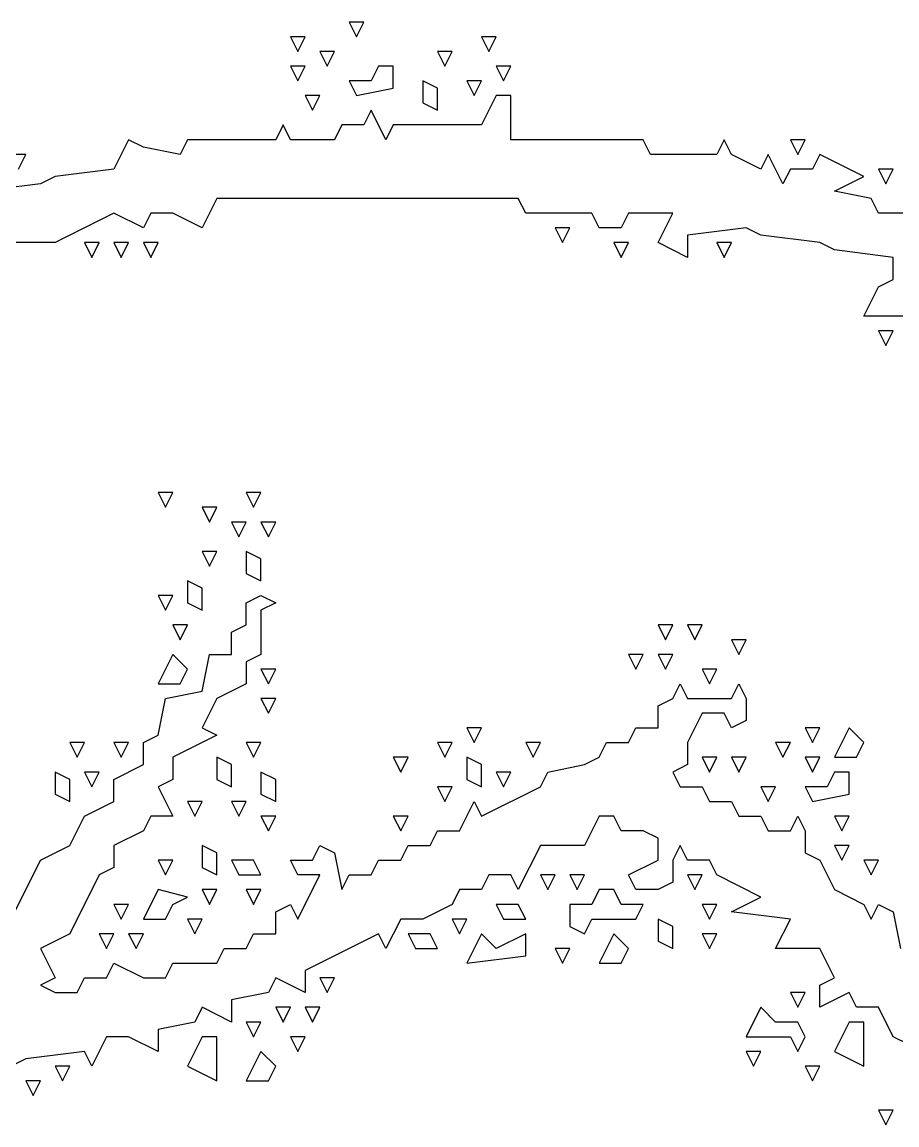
# Model space of a CAD drawing. Extents: x 2 to 124, y 0 to 170.
# Drawn here: x 29.82 to 39.4, y 157.93 to 170 of the extents above; entities that cross this region are included whole.
import ezdxf

# ---------------------------------------------------------------- set-up
doc = ezdxf.new("R2010")
doc.units = 0
doc.layers.add('Layer0', color=7, linetype='Continuous')

msp = doc.modelspace()

# ---------------------------------------------------------------- linework, layer by layer
at = {"layer": 'Layer0', "color": 5, "linetype": 'CONTINUOUS'}
for p, q in [((33.40436, 170, 0.1), (33.48485, 169.839, 0.1)), ((33.56534, 170, 0.1), (33.40436, 170, 0.1)), ((33.48485, 169.839, 0.1), (33.56534, 170, 0.1)), ((32.76042, 169.839, 0.1), (32.84091, 169.678, 0.1)), ((32.9214, 169.839, 0.1), (32.76042, 169.839, 0.1)), ((32.84091, 169.678, 0.1), (32.9214, 169.839, 0.1)), ((34.85322, 169.839, 0.1), (34.93371, 169.678, 0.1)), ((35.0142, 169.839, 0.1), (34.85322, 169.839, 0.1)), ((34.93371, 169.678, 0.1), (35.0142, 169.839, 0.1)), ((33.08239, 169.678, 0.1), (33.16288, 169.517, 0.1)), ((33.24337, 169.678, 0.1), (33.08239, 169.678, 0.1)), ((33.16288, 169.517, 0.1), (33.24337, 169.678, 0.1)), ((34.37027, 169.678, 0.1), (34.45076, 169.517, 0.1)), ((34.53125, 169.678, 0.1), (34.37027, 169.678, 0.1)), ((34.45076, 169.517, 0.1), (34.53125, 169.678, 0.1)), ((32.76042, 169.517, 0.1), (32.84091, 169.3561, 0.1)), ((32.9214, 169.517, 0.1), (32.76042, 169.517, 0.1)), ((32.84091, 169.3561, 0.1), (32.9214, 169.517, 0.1)), ((33.72633, 169.517, 0.1), (33.64583, 169.3561, 0.1)), ((33.88731, 169.517, 0.1), (33.72633, 169.517, 0.1)), ((33.88731, 169.2756, 0.1), (33.88731, 169.517, 0.1)), ((35.0142, 169.517, 0.1), (35.0947, 169.3561, 0.1)), ((35.17519, 169.517, 0.1), (35.0142, 169.517, 0.1)), ((35.0947, 169.3561, 0.1), (35.17519, 169.517, 0.1)), ((33.64583, 169.3561, 0.1), (33.40436, 169.3561, 0.1)), ((33.40436, 169.3561, 0.1), (33.48485, 169.1951, 0.1)), ((34.20928, 169.3561, 0.1), (34.20928, 169.1146, 0.1)), ((34.37027, 169.2756, 0.1), (34.20928, 169.3561, 0.1)), ((34.69223, 169.3561, 0.1), (34.77273, 169.1951, 0.1)), ((34.85322, 169.3561, 0.1), (34.69223, 169.3561, 0.1)), ((34.77273, 169.1951, 0.1), (34.85322, 169.3561, 0.1)), ((32.9214, 169.1951, 0.1), (33.00189, 169.0341, 0.1)), ((33.08239, 169.1951, 0.1), (32.9214, 169.1951, 0.1)), ((33.00189, 169.0341, 0.1), (33.08239, 169.1951, 0.1)), ((33.48485, 169.1951, 0.1), (33.88731, 169.2756, 0.1)), ((34.37027, 169.0341, 0.1), (34.37027, 169.2756, 0.1)), ((35.0142, 169.1951, 0.1), (34.85322, 168.8731, 0.1)), ((35.17519, 169.1951, 0.1), (35.0142, 169.1951, 0.1)), ((35.17519, 168.7121, 0.1), (35.17519, 169.1951, 0.1)), ((34.20928, 169.1146, 0.1), (34.37027, 169.0341, 0.1)), ((33.64583, 169.0341, 0.1), (33.56534, 168.8731, 0.1)), ((33.80682, 168.7121, 0.1), (33.64583, 169.0341, 0.1)), ((32.67992, 168.8731, 0.1), (32.59943, 168.7121, 0.1)), ((32.76042, 168.7121, 0.1), (32.67992, 168.8731, 0.1)), ((33.32386, 168.8731, 0.1), (33.24337, 168.7121, 0.1)), ((33.56534, 168.8731, 0.1), (33.32386, 168.8731, 0.1)), ((33.88731, 168.8731, 0.1), (33.80682, 168.7121, 0.1)), ((34.85322, 168.8731, 0.1), (33.88731, 168.8731, 0.1)), ((30.98958, 168.7121, 0.1), (30.8286, 168.3902, 0.1)), ((31.15057, 168.6316, 0.1), (30.98958, 168.7121, 0.1)), ((31.63352, 168.7121, 0.1), (31.55303, 168.5511, 0.1)), ((32.59943, 168.7121, 0.1), (31.63352, 168.7121, 0.1)), ((33.24337, 168.7121, 0.1), (32.76042, 168.7121, 0.1)), ((36.62405, 168.7121, 0.1), (35.17519, 168.7121, 0.1)), ((36.70455, 168.5511, 0.1), (36.62405, 168.7121, 0.1)), ((37.50947, 168.7121, 0.1), (37.42898, 168.5511, 0.1)), ((37.58996, 168.5511, 0.1), (37.50947, 168.7121, 0.1)), ((38.2339, 168.7121, 0.1), (38.31439, 168.5511, 0.1)), ((38.39489, 168.7121, 0.1), (38.2339, 168.7121, 0.1)), ((38.31439, 168.5511, 0.1), (38.39489, 168.7121, 0.1)), ((31.55303, 168.5511, 0.1), (31.15057, 168.6316, 0.1)), ((29.86269, 168.5511, 0.1), (29.7017, 168.5511, 0.1)), ((29.7822, 168.3902, 0.1), (29.86269, 168.5511, 0.1)), ((37.42898, 168.5511, 0.1), (36.70455, 168.5511, 0.1)), ((37.91193, 168.3902, 0.1), (37.58996, 168.5511, 0.1)), ((37.99242, 168.5511, 0.1), (37.91193, 168.3902, 0.1)), ((38.15341, 168.2292, 0.1), (37.99242, 168.5511, 0.1)), ((38.55587, 168.5511, 0.1), (38.47538, 168.3902, 0.1)), ((39.03883, 168.3097, 0.1), (38.55587, 168.5511, 0.1)), ((30.8286, 168.3902, 0.1), (30.18466, 168.3097, 0.1)), ((38.2339, 168.3902, 0.1), (38.15341, 168.2292, 0.1)), ((38.47538, 168.3902, 0.1), (38.2339, 168.3902, 0.1)), ((39.19981, 168.3902, 0.1), (39.2803, 168.2292, 0.1)), ((39.3608, 168.3902, 0.1), (39.19981, 168.3902, 0.1)), ((39.2803, 168.2292, 0.1), (39.3608, 168.3902, 0.1)), ((30.02367, 168.2292, 0.1), (29.37973, 168.1487, 0.1)), ((30.18466, 168.3097, 0.1), (30.02367, 168.2292, 0.1)), ((38.71686, 168.1487, 0.1), (39.03883, 168.3097, 0.1)), ((39.11932, 168.0682, 0.1), (38.71686, 168.1487, 0.1)), ((31.95549, 168.0682, 0.1), (31.79451, 167.7462, 0.1)), ((35.25568, 168.0682, 0.1), (31.95549, 168.0682, 0.1)), ((35.33617, 167.9072, 0.1), (35.25568, 168.0682, 0.1)), ((39.19981, 167.9072, 0.1), (39.11932, 168.0682, 0.1)), ((30.8286, 167.9072, 0.1), (30.18466, 167.5852, 0.1)), ((31.15057, 167.7462, 0.1), (30.8286, 167.9072, 0.1)), ((31.23106, 167.9072, 0.1), (31.15057, 167.7462, 0.1)), ((31.47254, 167.9072, 0.1), (31.23106, 167.9072, 0.1)), ((31.79451, 167.7462, 0.1), (31.47254, 167.9072, 0.1)), ((36.06061, 167.9072, 0.1), (35.33617, 167.9072, 0.1)), ((36.1411, 167.7462, 0.1), (36.06061, 167.9072, 0.1)), ((36.46307, 167.9072, 0.1), (36.38258, 167.7462, 0.1)), ((36.94602, 167.9072, 0.1), (36.46307, 167.9072, 0.1)), ((36.78504, 167.5852, 0.1), (36.94602, 167.9072, 0.1)), ((39.68277, 167.9072, 0.1), (39.19981, 167.9072, 0.1)), ((35.65814, 167.7462, 0.1), (35.73864, 167.5852, 0.1)), ((35.81913, 167.7462, 0.1), (35.65814, 167.7462, 0.1)), ((35.73864, 167.5852, 0.1), (35.81913, 167.7462, 0.1)), ((36.38258, 167.7462, 0.1), (36.1411, 167.7462, 0.1)), ((37.75095, 167.7462, 0.1), (37.10701, 167.6657, 0.1)), ((37.91193, 167.6657, 0.1), (37.75095, 167.7462, 0.1)), ((37.10701, 167.6657, 0.1), (37.10701, 167.4242, 0.1)), ((38.55587, 167.5852, 0.1), (37.91193, 167.6657, 0.1)), ((30.18466, 167.5852, 0.1), (29.21875, 167.5852, 0.1)), ((30.50663, 167.5852, 0.1), (30.58712, 167.4242, 0.1)), ((30.66761, 167.5852, 0.1), (30.50663, 167.5852, 0.1)), ((30.58712, 167.4242, 0.1), (30.66761, 167.5852, 0.1)), ((30.8286, 167.5852, 0.1), (30.90909, 167.4242, 0.1)), ((30.98958, 167.5852, 0.1), (30.8286, 167.5852, 0.1)), ((30.90909, 167.4242, 0.1), (30.98958, 167.5852, 0.1)), ((31.15057, 167.5852, 0.1), (31.23106, 167.4242, 0.1)), ((31.31155, 167.5852, 0.1), (31.15057, 167.5852, 0.1)), ((31.23106, 167.4242, 0.1), (31.31155, 167.5852, 0.1)), ((36.30208, 167.5852, 0.1), (36.38258, 167.4242, 0.1)), ((36.46307, 167.5852, 0.1), (36.30208, 167.5852, 0.1)), ((36.38258, 167.4242, 0.1), (36.46307, 167.5852, 0.1)), ((37.10701, 167.4242, 0.1), (36.78504, 167.5852, 0.1)), ((37.42898, 167.5852, 0.1), (37.50947, 167.4242, 0.1)), ((37.58996, 167.5852, 0.1), (37.42898, 167.5852, 0.1)), ((37.50947, 167.4242, 0.1), (37.58996, 167.5852, 0.1)), ((38.71686, 167.5047, 0.1), (38.55587, 167.5852, 0.1)), ((39.3608, 167.4242, 0.1), (38.71686, 167.5047, 0.1)), ((39.3608, 167.1828, 0.1), (39.3608, 167.4242, 0.1)), ((39.19981, 167.1023, 0.1), (39.3608, 167.1828, 0.1)), ((39.03883, 166.7803, 0.1), (39.19981, 167.1023, 0.1)), ((39.52178, 166.7803, 0.1), (39.03883, 166.7803, 0.1)), ((39.19981, 166.6193, 0.1), (39.2803, 166.4583, 0.1)), ((39.3608, 166.6193, 0.1), (39.19981, 166.6193, 0.1)), ((39.2803, 166.4583, 0.1), (39.3608, 166.6193, 0.1)), ((31.31155, 164.8485, 0.1), (31.39205, 164.6875, 0.1)), ((31.47254, 164.8485, 0.1), (31.31155, 164.8485, 0.1)), ((31.39205, 164.6875, 0.1), (31.47254, 164.8485, 0.1)), ((32.27746, 164.8485, 0.1), (32.35795, 164.6875, 0.1)), ((32.43845, 164.8485, 0.1), (32.27746, 164.8485, 0.1)), ((32.35795, 164.6875, 0.1), (32.43845, 164.8485, 0.1)), ((31.79451, 164.6875, 0.1), (31.875, 164.5265, 0.1)), ((31.95549, 164.6875, 0.1), (31.79451, 164.6875, 0.1)), ((31.875, 164.5265, 0.1), (31.95549, 164.6875, 0.1)), ((32.11648, 164.5265, 0.1), (32.19697, 164.3655, 0.1)), ((32.27746, 164.5265, 0.1), (32.11648, 164.5265, 0.1)), ((32.19697, 164.3655, 0.1), (32.27746, 164.5265, 0.1)), ((32.43845, 164.5265, 0.1), (32.51894, 164.3655, 0.1)), ((32.59943, 164.5265, 0.1), (32.43845, 164.5265, 0.1)), ((32.51894, 164.3655, 0.1), (32.59943, 164.5265, 0.1)), ((31.79451, 164.2045, 0.1), (31.875, 164.0436, 0.1)), ((31.95549, 164.2045, 0.1), (31.79451, 164.2045, 0.1)), ((31.875, 164.0436, 0.1), (31.95549, 164.2045, 0.1)), ((32.27746, 164.2045, 0.1), (32.27746, 163.9631, 0.1)), ((32.43845, 164.1241, 0.1), (32.27746, 164.2045, 0.1)), ((32.43845, 163.8826, 0.1), (32.43845, 164.1241, 0.1)), ((31.63352, 163.8826, 0.1), (31.63352, 163.6411, 0.1)), ((31.79451, 163.8021, 0.1), (31.63352, 163.8826, 0.1)), ((32.27746, 163.9631, 0.1), (32.43845, 163.8826, 0.1)), ((31.79451, 163.5606, 0.1), (31.79451, 163.8021, 0.1)), ((31.31155, 163.7216, 0.1), (31.39205, 163.5606, 0.1)), ((31.47254, 163.7216, 0.1), (31.31155, 163.7216, 0.1)), ((31.39205, 163.5606, 0.1), (31.47254, 163.7216, 0.1)), ((31.63352, 163.6411, 0.1), (31.79451, 163.5606, 0.1)), ((32.27746, 163.6411, 0.1), (32.43845, 163.7216, 0.1)), ((32.27746, 163.3996, 0.1), (32.27746, 163.6411, 0.1)), ((32.43845, 163.7216, 0.1), (32.59943, 163.6411, 0.1)), ((32.59943, 163.6411, 0.1), (32.43845, 163.5606, 0.1)), ((32.43845, 163.5606, 0.1), (32.43845, 163.0777, 0.1)), ((31.47254, 163.3996, 0.1), (31.55303, 163.2386, 0.1)), ((31.63352, 163.3996, 0.1), (31.47254, 163.3996, 0.1)), ((31.55303, 163.2386, 0.1), (31.63352, 163.3996, 0.1)), ((32.11648, 163.3191, 0.1), (32.27746, 163.3996, 0.1)), ((36.78504, 163.3996, 0.1), (36.86553, 163.2386, 0.1)), ((36.94602, 163.3996, 0.1), (36.78504, 163.3996, 0.1)), ((36.86553, 163.2386, 0.1), (36.94602, 163.3996, 0.1)), ((37.10701, 163.3996, 0.1), (37.1875, 163.2386, 0.1)), ((37.26799, 163.3996, 0.1), (37.10701, 163.3996, 0.1)), ((37.1875, 163.2386, 0.1), (37.26799, 163.3996, 0.1)), ((32.11648, 163.0777, 0.1), (32.11648, 163.3191, 0.1)), ((37.58996, 163.2386, 0.1), (37.67045, 163.0777, 0.1)), ((37.75095, 163.2386, 0.1), (37.58996, 163.2386, 0.1)), ((37.67045, 163.0777, 0.1), (37.75095, 163.2386, 0.1)), ((31.47254, 163.0777, 0.1), (31.31155, 162.7557, 0.1)), ((31.63352, 162.9167, 0.1), (31.47254, 163.0777, 0.1)), ((31.79451, 162.6752, 0.1), (31.875, 163.0777, 0.1)), ((31.875, 163.0777, 0.1), (32.11648, 163.0777, 0.1)), ((32.43845, 163.0777, 0.1), (32.27746, 162.9972, 0.1)), ((36.46307, 163.0777, 0.1), (36.54356, 162.9167, 0.1)), ((36.62405, 163.0777, 0.1), (36.46307, 163.0777, 0.1)), ((36.54356, 162.9167, 0.1), (36.62405, 163.0777, 0.1)), ((36.78504, 163.0777, 0.1), (36.86553, 162.9167, 0.1)), ((36.94602, 163.0777, 0.1), (36.78504, 163.0777, 0.1)), ((36.86553, 162.9167, 0.1), (36.94602, 163.0777, 0.1)), ((31.55303, 162.7557, 0.1), (31.63352, 162.9167, 0.1)), ((32.27746, 162.9972, 0.1), (32.27746, 162.7557, 0.1)), ((32.43845, 162.9167, 0.1), (32.51894, 162.7557, 0.1)), ((32.59943, 162.9167, 0.1), (32.43845, 162.9167, 0.1)), ((32.51894, 162.7557, 0.1), (32.59943, 162.9167, 0.1)), ((37.26799, 162.9167, 0.1), (37.34848, 162.7557, 0.1)), ((37.42898, 162.9167, 0.1), (37.26799, 162.9167, 0.1)), ((37.34848, 162.7557, 0.1), (37.42898, 162.9167, 0.1)), ((31.31155, 162.7557, 0.1), (31.55303, 162.7557, 0.1)), ((31.39205, 162.5947, 0.1), (31.79451, 162.6752, 0.1)), ((32.27746, 162.7557, 0.1), (31.95549, 162.5947, 0.1)), ((36.94602, 162.5947, 0.1), (37.02652, 162.7557, 0.1)), ((37.02652, 162.7557, 0.1), (37.10701, 162.5947, 0.1)), ((37.58996, 162.5947, 0.1), (37.67045, 162.7557, 0.1)), ((37.67045, 162.7557, 0.1), (37.75095, 162.5947, 0.1)), ((31.31155, 162.1922, 0.1), (31.39205, 162.5947, 0.1)), ((31.95549, 162.5947, 0.1), (31.79451, 162.2727, 0.1)), ((32.43845, 162.5947, 0.1), (32.51894, 162.4337, 0.1)), ((32.59943, 162.5947, 0.1), (32.43845, 162.5947, 0.1)), ((32.51894, 162.4337, 0.1), (32.59943, 162.5947, 0.1)), ((36.78504, 162.5142, 0.1), (36.94602, 162.5947, 0.1)), ((37.10701, 162.5947, 0.1), (37.58996, 162.5947, 0.1)), ((37.75095, 162.5947, 0.1), (37.75095, 162.3532, 0.1)), ((36.78504, 162.2727, 0.1), (36.78504, 162.5142, 0.1)), ((37.26799, 162.4337, 0.1), (37.10701, 162.1117, 0.1)), ((37.50947, 162.4337, 0.1), (37.26799, 162.4337, 0.1)), ((37.58996, 162.2727, 0.1), (37.50947, 162.4337, 0.1)), ((37.75095, 162.3532, 0.1), (37.58996, 162.2727, 0.1)), ((31.15057, 162.1117, 0.1), (31.31155, 162.1922, 0.1)), ((31.95549, 162.1922, 0.1), (31.47254, 161.9508, 0.1)), ((31.79451, 162.2727, 0.1), (31.95549, 162.1922, 0.1)), ((34.69223, 162.2727, 0.1), (34.77273, 162.1117, 0.1)), ((34.85322, 162.2727, 0.1), (34.69223, 162.2727, 0.1)), ((34.77273, 162.1117, 0.1), (34.85322, 162.2727, 0.1)), ((36.46307, 162.1117, 0.1), (36.54356, 162.2727, 0.1)), ((36.54356, 162.2727, 0.1), (36.78504, 162.2727, 0.1)), ((38.39489, 162.2727, 0.1), (38.47538, 162.1117, 0.1)), ((38.55587, 162.2727, 0.1), (38.39489, 162.2727, 0.1)), ((38.47538, 162.1117, 0.1), (38.55587, 162.2727, 0.1)), ((38.87784, 162.2727, 0.1), (38.71686, 161.9508, 0.1)), ((39.03883, 162.1117, 0.1), (38.87784, 162.2727, 0.1)), ((30.34564, 162.1117, 0.1), (30.42614, 161.9508, 0.1)), ((30.50663, 162.1117, 0.1), (30.34564, 162.1117, 0.1)), ((30.42614, 161.9508, 0.1), (30.50663, 162.1117, 0.1)), ((30.8286, 162.1117, 0.1), (30.90909, 161.9508, 0.1)), ((30.98958, 162.1117, 0.1), (30.8286, 162.1117, 0.1)), ((30.90909, 161.9508, 0.1), (30.98958, 162.1117, 0.1)), ((31.15057, 161.8703, 0.1), (31.15057, 162.1117, 0.1)), ((32.27746, 162.1117, 0.1), (32.35795, 161.9508, 0.1)), ((32.43845, 162.1117, 0.1), (32.27746, 162.1117, 0.1)), ((32.35795, 161.9508, 0.1), (32.43845, 162.1117, 0.1)), ((34.37027, 162.1117, 0.1), (34.45076, 161.9508, 0.1)), ((34.53125, 162.1117, 0.1), (34.37027, 162.1117, 0.1)), ((34.45076, 161.9508, 0.1), (34.53125, 162.1117, 0.1)), ((35.33617, 162.1117, 0.1), (35.41667, 161.9508, 0.1)), ((35.49716, 162.1117, 0.1), (35.33617, 162.1117, 0.1)), ((35.41667, 161.9508, 0.1), (35.49716, 162.1117, 0.1)), ((36.1411, 161.9508, 0.1), (36.22159, 162.1117, 0.1)), ((36.22159, 162.1117, 0.1), (36.46307, 162.1117, 0.1)), ((37.10701, 162.1117, 0.1), (37.10701, 161.8703, 0.1)), ((38.07292, 162.1117, 0.1), (38.15341, 161.9508, 0.1)), ((38.2339, 162.1117, 0.1), (38.07292, 162.1117, 0.1)), ((38.15341, 161.9508, 0.1), (38.2339, 162.1117, 0.1)), ((38.95833, 161.9508, 0.1), (39.03883, 162.1117, 0.1)), ((31.47254, 161.9508, 0.1), (31.47254, 161.7093, 0.1)), ((31.95549, 161.9508, 0.1), (31.95549, 161.7093, 0.1)), ((32.11648, 161.8703, 0.1), (31.95549, 161.9508, 0.1)), ((33.88731, 161.9508, 0.1), (33.9678, 161.7898, 0.1)), ((34.0483, 161.9508, 0.1), (33.88731, 161.9508, 0.1)), ((33.9678, 161.7898, 0.1), (34.0483, 161.9508, 0.1)), ((34.69223, 161.9508, 0.1), (34.69223, 161.7093, 0.1)), ((34.85322, 161.8703, 0.1), (34.69223, 161.9508, 0.1)), ((35.98011, 161.8703, 0.1), (36.1411, 161.9508, 0.1)), ((37.26799, 161.9508, 0.1), (37.34848, 161.7898, 0.1)), ((37.42898, 161.9508, 0.1), (37.26799, 161.9508, 0.1)), ((37.34848, 161.7898, 0.1), (37.42898, 161.9508, 0.1)), ((37.58996, 161.9508, 0.1), (37.67045, 161.7898, 0.1)), ((37.75095, 161.9508, 0.1), (37.58996, 161.9508, 0.1)), ((37.67045, 161.7898, 0.1), (37.75095, 161.9508, 0.1)), ((38.39489, 161.9508, 0.1), (38.47538, 161.7898, 0.1)), ((38.55587, 161.9508, 0.1), (38.39489, 161.9508, 0.1)), ((38.47538, 161.7898, 0.1), (38.55587, 161.9508, 0.1)), ((38.71686, 161.9508, 0.1), (38.95833, 161.9508, 0.1)), ((30.8286, 161.7093, 0.1), (31.15057, 161.8703, 0.1)), ((32.11648, 161.6288, 0.1), (32.11648, 161.8703, 0.1)), ((34.85322, 161.6288, 0.1), (34.85322, 161.8703, 0.1)), ((35.57765, 161.7898, 0.1), (35.98011, 161.8703, 0.1)), ((37.10701, 161.8703, 0.1), (36.94602, 161.7898, 0.1)), ((30.18466, 161.7898, 0.1), (30.18466, 161.5483, 0.1)), ((30.34564, 161.7093, 0.1), (30.18466, 161.7898, 0.1)), ((30.34564, 161.4678, 0.1), (30.34564, 161.7093, 0.1)), ((30.50663, 161.7898, 0.1), (30.58712, 161.6288, 0.1)), ((30.66761, 161.7898, 0.1), (30.50663, 161.7898, 0.1)), ((30.58712, 161.6288, 0.1), (30.66761, 161.7898, 0.1)), ((30.8286, 161.4678, 0.1), (30.8286, 161.7093, 0.1)), ((31.47254, 161.7093, 0.1), (31.31155, 161.6288, 0.1)), ((31.95549, 161.7093, 0.1), (32.11648, 161.6288, 0.1)), ((32.43845, 161.7898, 0.1), (32.43845, 161.5483, 0.1)), ((32.59943, 161.7093, 0.1), (32.43845, 161.7898, 0.1)), ((32.59943, 161.4678, 0.1), (32.59943, 161.7093, 0.1)), ((34.69223, 161.7093, 0.1), (34.85322, 161.6288, 0.1)), ((35.0142, 161.7898, 0.1), (35.0947, 161.6288, 0.1)), ((35.17519, 161.7898, 0.1), (35.0142, 161.7898, 0.1)), ((35.0947, 161.6288, 0.1), (35.17519, 161.7898, 0.1)), ((35.49716, 161.6288, 0.1), (35.57765, 161.7898, 0.1)), ((36.94602, 161.7898, 0.1), (37.02652, 161.6288, 0.1)), ((38.71686, 161.7898, 0.1), (38.63636, 161.6288, 0.1)), ((38.87784, 161.7898, 0.1), (38.71686, 161.7898, 0.1)), ((38.87784, 161.5483, 0.1), (38.87784, 161.7898, 0.1)), ((31.31155, 161.6288, 0.1), (31.47254, 161.3068, 0.1)), ((34.37027, 161.6288, 0.1), (34.45076, 161.4678, 0.1)), ((34.53125, 161.6288, 0.1), (34.37027, 161.6288, 0.1)), ((34.45076, 161.4678, 0.1), (34.53125, 161.6288, 0.1)), ((34.85322, 161.3068, 0.1), (35.49716, 161.6288, 0.1)), ((37.02652, 161.6288, 0.1), (37.26799, 161.6288, 0.1)), ((37.26799, 161.6288, 0.1), (37.34848, 161.4678, 0.1)), ((37.91193, 161.6288, 0.1), (37.99242, 161.4678, 0.1)), ((38.07292, 161.6288, 0.1), (37.91193, 161.6288, 0.1)), ((37.99242, 161.4678, 0.1), (38.07292, 161.6288, 0.1)), ((38.63636, 161.6288, 0.1), (38.39489, 161.6288, 0.1)), ((38.39489, 161.6288, 0.1), (38.47538, 161.4678, 0.1)), ((30.18466, 161.5483, 0.1), (30.34564, 161.4678, 0.1)), ((30.50663, 161.3068, 0.1), (30.8286, 161.4678, 0.1)), ((31.63352, 161.4678, 0.1), (31.71402, 161.3068, 0.1)), ((31.79451, 161.4678, 0.1), (31.63352, 161.4678, 0.1)), ((31.71402, 161.3068, 0.1), (31.79451, 161.4678, 0.1)), ((32.11648, 161.4678, 0.1), (32.19697, 161.3068, 0.1)), ((32.27746, 161.4678, 0.1), (32.11648, 161.4678, 0.1)), ((32.19697, 161.3068, 0.1), (32.27746, 161.4678, 0.1)), ((32.43845, 161.5483, 0.1), (32.59943, 161.4678, 0.1)), ((34.61174, 161.1458, 0.1), (34.77273, 161.4678, 0.1)), ((34.77273, 161.4678, 0.1), (34.85322, 161.3068, 0.1)), ((37.34848, 161.4678, 0.1), (37.58996, 161.4678, 0.1)), ((37.58996, 161.4678, 0.1), (37.67045, 161.3068, 0.1)), ((38.47538, 161.4678, 0.1), (38.87784, 161.5483, 0.1)), ((30.34564, 160.9848, 0.1), (30.50663, 161.3068, 0.1)), ((31.23106, 161.3068, 0.1), (31.15057, 161.1458, 0.1)), ((31.47254, 161.3068, 0.1), (31.23106, 161.3068, 0.1)), ((32.43845, 161.3068, 0.1), (32.51894, 161.1458, 0.1)), ((32.59943, 161.3068, 0.1), (32.43845, 161.3068, 0.1)), ((32.51894, 161.1458, 0.1), (32.59943, 161.3068, 0.1)), ((33.88731, 161.3068, 0.1), (33.9678, 161.1458, 0.1)), ((34.0483, 161.3068, 0.1), (33.88731, 161.3068, 0.1)), ((33.9678, 161.1458, 0.1), (34.0483, 161.3068, 0.1)), ((36.1411, 161.3068, 0.1), (35.98011, 160.9848, 0.1)), ((36.30208, 161.3068, 0.1), (36.1411, 161.3068, 0.1)), ((36.38258, 161.1458, 0.1), (36.30208, 161.3068, 0.1)), ((37.67045, 161.3068, 0.1), (37.91193, 161.3068, 0.1)), ((37.91193, 161.3068, 0.1), (37.99242, 161.1458, 0.1)), ((38.2339, 161.1458, 0.1), (38.31439, 161.3068, 0.1)), ((38.31439, 161.3068, 0.1), (38.39489, 161.1458, 0.1)), ((38.71686, 161.3068, 0.1), (38.79735, 161.1458, 0.1)), ((38.87784, 161.3068, 0.1), (38.71686, 161.3068, 0.1)), ((38.79735, 161.1458, 0.1), (38.87784, 161.3068, 0.1)), ((31.15057, 161.1458, 0.1), (30.8286, 160.9848, 0.1)), ((34.28977, 160.9848, 0.1), (34.37027, 161.1458, 0.1)), ((34.37027, 161.1458, 0.1), (34.61174, 161.1458, 0.1)), ((36.62405, 161.1458, 0.1), (36.38258, 161.1458, 0.1)), ((36.78504, 161.0653, 0.1), (36.62405, 161.1458, 0.1)), ((37.99242, 161.1458, 0.1), (38.2339, 161.1458, 0.1)), ((38.39489, 161.1458, 0.1), (38.39489, 160.9044, 0.1)), ((30.02367, 160.8239, 0.1), (30.34564, 160.9848, 0.1)), ((30.8286, 160.9848, 0.1), (30.8286, 160.7434, 0.1)), ((31.79451, 160.9848, 0.1), (31.79451, 160.7434, 0.1)), ((31.95549, 160.9044, 0.1), (31.79451, 160.9848, 0.1)), ((33.00189, 160.8239, 0.1), (33.08239, 160.9848, 0.1)), ((33.08239, 160.9848, 0.1), (33.24337, 160.9044, 0.1)), ((33.9678, 160.8239, 0.1), (34.0483, 160.9848, 0.1)), ((34.0483, 160.9848, 0.1), (34.28977, 160.9848, 0.1)), ((35.49716, 160.9848, 0.1), (35.25568, 160.5019, 0.1)), ((35.98011, 160.9848, 0.1), (35.49716, 160.9848, 0.1)), ((36.78504, 160.8239, 0.1), (36.78504, 161.0653, 0.1)), ((37.02652, 160.9848, 0.1), (36.94602, 160.8239, 0.1)), ((37.10701, 160.8239, 0.1), (37.02652, 160.9848, 0.1)), ((38.71686, 160.9848, 0.1), (38.79735, 160.8239, 0.1)), ((38.87784, 160.9848, 0.1), (38.71686, 160.9848, 0.1)), ((38.79735, 160.8239, 0.1), (38.87784, 160.9848, 0.1)), ((31.95549, 160.6629, 0.1), (31.95549, 160.9044, 0.1)), ((33.24337, 160.9044, 0.1), (33.32386, 160.5019, 0.1)), ((38.39489, 160.9044, 0.1), (38.55587, 160.8239, 0.1)), ((29.7017, 160.1799, 0.1), (30.02367, 160.8239, 0.1)), ((30.8286, 160.7434, 0.1), (30.66761, 160.6629, 0.1)), ((31.31155, 160.8239, 0.1), (31.39205, 160.6629, 0.1)), ((31.47254, 160.8239, 0.1), (31.31155, 160.8239, 0.1)), ((31.39205, 160.6629, 0.1), (31.47254, 160.8239, 0.1)), ((31.79451, 160.7434, 0.1), (31.95549, 160.6629, 0.1)), ((32.11648, 160.8239, 0.1), (32.19697, 160.6629, 0.1)), ((32.35795, 160.8239, 0.1), (32.11648, 160.8239, 0.1)), ((32.43845, 160.6629, 0.1), (32.35795, 160.8239, 0.1)), ((32.84091, 160.6629, 0.1), (32.76042, 160.8239, 0.1)), ((32.76042, 160.8239, 0.1), (33.00189, 160.8239, 0.1)), ((33.64583, 160.6629, 0.1), (33.72633, 160.8239, 0.1)), ((33.72633, 160.8239, 0.1), (33.9678, 160.8239, 0.1)), ((36.46307, 160.6629, 0.1), (36.78504, 160.8239, 0.1)), ((36.94602, 160.8239, 0.1), (36.94602, 160.5824, 0.1)), ((37.34848, 160.8239, 0.1), (37.10701, 160.8239, 0.1)), ((37.42898, 160.6629, 0.1), (37.34848, 160.8239, 0.1)), ((38.55587, 160.8239, 0.1), (38.71686, 160.5019, 0.1)), ((39.03883, 160.8239, 0.1), (39.11932, 160.6629, 0.1)), ((39.19981, 160.8239, 0.1), (39.03883, 160.8239, 0.1)), ((39.11932, 160.6629, 0.1), (39.19981, 160.8239, 0.1)), ((30.66761, 160.6629, 0.1), (30.34564, 160.0189, 0.1)), ((32.19697, 160.6629, 0.1), (32.43845, 160.6629, 0.1)), ((32.84091, 160.1799, 0.1), (33.08239, 160.6629, 0.1)), ((33.08239, 160.6629, 0.1), (32.84091, 160.6629, 0.1)), ((33.32386, 160.5019, 0.1), (33.40436, 160.6629, 0.1)), ((33.40436, 160.6629, 0.1), (33.64583, 160.6629, 0.1)), ((34.93371, 160.6629, 0.1), (34.85322, 160.5019, 0.1)), ((35.17519, 160.6629, 0.1), (34.93371, 160.6629, 0.1)), ((35.25568, 160.5019, 0.1), (35.17519, 160.6629, 0.1)), ((35.49716, 160.6629, 0.1), (35.57765, 160.5019, 0.1)), ((35.65814, 160.6629, 0.1), (35.49716, 160.6629, 0.1)), ((35.57765, 160.5019, 0.1), (35.65814, 160.6629, 0.1)), ((35.81913, 160.6629, 0.1), (35.89962, 160.5019, 0.1)), ((35.98011, 160.6629, 0.1), (35.81913, 160.6629, 0.1)), ((35.89962, 160.5019, 0.1), (35.98011, 160.6629, 0.1)), ((36.54356, 160.5019, 0.1), (36.46307, 160.6629, 0.1)), ((37.10701, 160.6629, 0.1), (37.1875, 160.5019, 0.1)), ((37.26799, 160.6629, 0.1), (37.10701, 160.6629, 0.1)), ((37.1875, 160.5019, 0.1), (37.26799, 160.6629, 0.1)), ((37.91193, 160.4214, 0.1), (37.42898, 160.6629, 0.1)), ((31.31155, 160.5019, 0.1), (31.15057, 160.1799, 0.1)), ((31.63352, 160.4214, 0.1), (31.31155, 160.5019, 0.1)), ((31.79451, 160.5019, 0.1), (31.875, 160.3409, 0.1)), ((31.95549, 160.5019, 0.1), (31.79451, 160.5019, 0.1)), ((31.875, 160.3409, 0.1), (31.95549, 160.5019, 0.1)), ((32.27746, 160.5019, 0.1), (32.35795, 160.3409, 0.1)), ((32.43845, 160.5019, 0.1), (32.27746, 160.5019, 0.1)), ((32.35795, 160.3409, 0.1), (32.43845, 160.5019, 0.1)), ((34.61174, 160.5019, 0.1), (34.53125, 160.3409, 0.1)), ((34.85322, 160.5019, 0.1), (34.61174, 160.5019, 0.1)), ((36.1411, 160.5019, 0.1), (36.06061, 160.3409, 0.1)), ((36.30208, 160.5019, 0.1), (36.1411, 160.5019, 0.1)), ((36.38258, 160.3409, 0.1), (36.30208, 160.5019, 0.1)), ((36.78504, 160.5019, 0.1), (36.54356, 160.5019, 0.1)), ((36.94602, 160.5824, 0.1), (36.78504, 160.5019, 0.1)), ((38.71686, 160.5019, 0.1), (39.03883, 160.3409, 0.1)), ((31.47254, 160.3409, 0.1), (31.63352, 160.4214, 0.1)), ((37.58996, 160.2604, 0.1), (37.91193, 160.4214, 0.1)), ((30.8286, 160.3409, 0.1), (30.90909, 160.1799, 0.1)), ((30.98958, 160.3409, 0.1), (30.8286, 160.3409, 0.1)), ((30.90909, 160.1799, 0.1), (30.98958, 160.3409, 0.1)), ((31.39205, 160.1799, 0.1), (31.47254, 160.3409, 0.1)), ((32.59943, 160.2604, 0.1), (32.76042, 160.3409, 0.1)), ((32.59943, 160.0189, 0.1), (32.59943, 160.2604, 0.1)), ((32.76042, 160.3409, 0.1), (32.84091, 160.1799, 0.1)), ((34.53125, 160.3409, 0.1), (34.20928, 160.1799, 0.1)), ((35.0142, 160.3409, 0.1), (35.0947, 160.1799, 0.1)), ((35.25568, 160.3409, 0.1), (35.0142, 160.3409, 0.1)), ((35.33617, 160.1799, 0.1), (35.25568, 160.3409, 0.1)), ((36.06061, 160.3409, 0.1), (35.81913, 160.3409, 0.1)), ((35.81913, 160.3409, 0.1), (35.81913, 160.0994, 0.1)), ((36.62405, 160.3409, 0.1), (36.38258, 160.3409, 0.1)), ((36.54356, 160.1799, 0.1), (36.62405, 160.3409, 0.1)), ((37.26799, 160.3409, 0.1), (37.34848, 160.1799, 0.1)), ((37.42898, 160.3409, 0.1), (37.26799, 160.3409, 0.1)), ((37.34848, 160.1799, 0.1), (37.42898, 160.3409, 0.1)), ((38.2339, 160.1799, 0.1), (37.58996, 160.2604, 0.1)), ((39.03883, 160.3409, 0.1), (39.11932, 160.1799, 0.1)), ((39.11932, 160.1799, 0.1), (39.19981, 160.3409, 0.1)), ((39.19981, 160.3409, 0.1), (39.3608, 160.2604, 0.1)), ((39.3608, 160.2604, 0.1), (39.44129, 159.858, 0.1)), ((31.15057, 160.1799, 0.1), (31.39205, 160.1799, 0.1)), ((31.63352, 160.1799, 0.1), (31.71402, 160.0189, 0.1)), ((31.79451, 160.1799, 0.1), (31.63352, 160.1799, 0.1)), ((31.71402, 160.0189, 0.1), (31.79451, 160.1799, 0.1)), ((33.9678, 160.1799, 0.1), (33.80682, 159.858, 0.1)), ((34.20928, 160.1799, 0.1), (33.9678, 160.1799, 0.1)), ((34.53125, 160.1799, 0.1), (34.61174, 160.0189, 0.1)), ((34.69223, 160.1799, 0.1), (34.53125, 160.1799, 0.1)), ((34.61174, 160.0189, 0.1), (34.69223, 160.1799, 0.1)), ((35.0947, 160.1799, 0.1), (35.33617, 160.1799, 0.1)), ((35.98011, 160.0189, 0.1), (36.06061, 160.1799, 0.1)), ((36.06061, 160.1799, 0.1), (36.54356, 160.1799, 0.1)), ((36.78504, 160.1799, 0.1), (36.78504, 159.9384, 0.1)), ((36.94602, 160.0994, 0.1), (36.78504, 160.1799, 0.1)), ((38.07292, 159.858, 0.1), (38.2339, 160.1799, 0.1)), ((30.34564, 160.0189, 0.1), (30.02367, 159.858, 0.1)), ((30.66761, 160.0189, 0.1), (30.74811, 159.858, 0.1)), ((30.8286, 160.0189, 0.1), (30.66761, 160.0189, 0.1)), ((30.74811, 159.858, 0.1), (30.8286, 160.0189, 0.1)), ((30.98958, 160.0189, 0.1), (31.07008, 159.858, 0.1)), ((31.15057, 160.0189, 0.1), (30.98958, 160.0189, 0.1)), ((31.07008, 159.858, 0.1), (31.15057, 160.0189, 0.1)), ((32.27746, 159.858, 0.1), (32.35795, 160.0189, 0.1)), ((32.35795, 160.0189, 0.1), (32.59943, 160.0189, 0.1)), ((33.72633, 160.0189, 0.1), (32.9214, 159.6165, 0.1)), ((33.80682, 159.858, 0.1), (33.72633, 160.0189, 0.1)), ((34.0483, 160.0189, 0.1), (34.12879, 159.858, 0.1)), ((34.28977, 160.0189, 0.1), (34.0483, 160.0189, 0.1)), ((34.37027, 159.858, 0.1), (34.28977, 160.0189, 0.1)), ((34.85322, 160.0189, 0.1), (34.69223, 159.697, 0.1)), ((35.0142, 159.858, 0.1), (34.85322, 160.0189, 0.1)), ((35.33617, 160.0189, 0.1), (35.0142, 159.858, 0.1)), ((35.33617, 159.7775, 0.1), (35.33617, 160.0189, 0.1)), ((35.81913, 160.0994, 0.1), (35.98011, 160.0189, 0.1)), ((36.30208, 160.0189, 0.1), (36.1411, 159.697, 0.1)), ((36.46307, 159.858, 0.1), (36.30208, 160.0189, 0.1)), ((36.94602, 159.858, 0.1), (36.94602, 160.0994, 0.1)), ((37.26799, 160.0189, 0.1), (37.34848, 159.858, 0.1)), ((37.42898, 160.0189, 0.1), (37.26799, 160.0189, 0.1)), ((37.34848, 159.858, 0.1), (37.42898, 160.0189, 0.1)), ((36.78504, 159.9384, 0.1), (36.94602, 159.858, 0.1)), ((30.02367, 159.858, 0.1), (30.18466, 159.536, 0.1)), ((31.95549, 159.697, 0.1), (32.03598, 159.858, 0.1)), ((32.03598, 159.858, 0.1), (32.27746, 159.858, 0.1)), ((34.12879, 159.858, 0.1), (34.37027, 159.858, 0.1)), ((34.69223, 159.697, 0.1), (35.33617, 159.7775, 0.1)), ((35.65814, 159.858, 0.1), (35.73864, 159.697, 0.1)), ((35.81913, 159.858, 0.1), (35.65814, 159.858, 0.1)), ((35.73864, 159.697, 0.1), (35.81913, 159.858, 0.1)), ((36.38258, 159.697, 0.1), (36.46307, 159.858, 0.1)), ((38.55587, 159.858, 0.1), (38.07292, 159.858, 0.1)), ((38.71686, 159.536, 0.1), (38.55587, 159.858, 0.1)), ((30.74811, 159.536, 0.1), (30.8286, 159.697, 0.1)), ((30.8286, 159.697, 0.1), (31.15057, 159.536, 0.1)), ((31.39205, 159.536, 0.1), (31.47254, 159.697, 0.1)), ((31.47254, 159.697, 0.1), (31.95549, 159.697, 0.1)), ((36.1411, 159.697, 0.1), (36.38258, 159.697, 0.1)), ((30.18466, 159.536, 0.1), (30.02367, 159.4555, 0.1)), ((30.42614, 159.375, 0.1), (30.50663, 159.536, 0.1)), ((30.50663, 159.536, 0.1), (30.74811, 159.536, 0.1)), ((31.15057, 159.536, 0.1), (31.39205, 159.536, 0.1)), ((32.59943, 159.536, 0.1), (32.51894, 159.375, 0.1)), ((32.9214, 159.375, 0.1), (32.59943, 159.536, 0.1)), ((32.9214, 159.6165, 0.1), (32.9214, 159.375, 0.1)), ((33.08239, 159.536, 0.1), (33.16288, 159.375, 0.1)), ((33.24337, 159.536, 0.1), (33.08239, 159.536, 0.1)), ((33.16288, 159.375, 0.1), (33.24337, 159.536, 0.1)), ((38.55587, 159.4555, 0.1), (38.71686, 159.536, 0.1)), ((30.02367, 159.4555, 0.1), (30.18466, 159.375, 0.1)), ((38.55587, 159.214, 0.1), (38.55587, 159.4555, 0.1)), ((30.18466, 159.375, 0.1), (30.42614, 159.375, 0.1)), ((32.51894, 159.375, 0.1), (32.11648, 159.2945, 0.1)), ((32.11648, 159.2945, 0.1), (32.11648, 159.053, 0.1)), ((38.2339, 159.375, 0.1), (38.31439, 159.214, 0.1)), ((38.39489, 159.375, 0.1), (38.2339, 159.375, 0.1)), ((38.31439, 159.214, 0.1), (38.39489, 159.375, 0.1)), ((38.87784, 159.375, 0.1), (38.55587, 159.214, 0.1)), ((38.95833, 159.214, 0.1), (38.87784, 159.375, 0.1)), ((31.79451, 159.214, 0.1), (31.71402, 159.053, 0.1)), ((32.11648, 159.053, 0.1), (31.79451, 159.214, 0.1)), ((32.59943, 159.214, 0.1), (32.67992, 159.053, 0.1)), ((32.76042, 159.214, 0.1), (32.59943, 159.214, 0.1)), ((32.67992, 159.053, 0.1), (32.76042, 159.214, 0.1)), ((32.9214, 159.214, 0.1), (33.00189, 159.053, 0.1)), ((33.08239, 159.214, 0.1), (32.9214, 159.214, 0.1)), ((33.00189, 159.053, 0.1), (33.08239, 159.214, 0.1)), ((37.91193, 159.214, 0.1), (37.75095, 158.892, 0.1)), ((38.07292, 159.053, 0.1), (37.91193, 159.214, 0.1)), ((39.19981, 159.214, 0.1), (38.95833, 159.214, 0.1)), ((39.3608, 158.892, 0.1), (39.19981, 159.214, 0.1)), ((31.71402, 159.053, 0.1), (31.31155, 158.9725, 0.1)), ((32.27746, 159.053, 0.1), (32.35795, 158.892, 0.1)), ((32.43845, 159.053, 0.1), (32.27746, 159.053, 0.1)), ((32.35795, 158.892, 0.1), (32.43845, 159.053, 0.1)), ((38.31439, 159.053, 0.1), (38.07292, 159.053, 0.1)), ((38.39489, 158.892, 0.1), (38.31439, 159.053, 0.1)), ((38.87784, 159.053, 0.1), (38.71686, 158.7311, 0.1)), ((39.03883, 159.053, 0.1), (38.87784, 159.053, 0.1)), ((39.03883, 158.5701, 0.1), (39.03883, 159.053, 0.1)), ((31.31155, 158.9725, 0.1), (31.31155, 158.7311, 0.1)), ((30.74811, 158.892, 0.1), (30.58712, 158.5701, 0.1)), ((30.98958, 158.892, 0.1), (30.74811, 158.892, 0.1)), ((31.31155, 158.7311, 0.1), (30.98958, 158.892, 0.1)), ((31.79451, 158.892, 0.1), (31.63352, 158.5701, 0.1)), ((31.95549, 158.892, 0.1), (31.79451, 158.892, 0.1)), ((31.95549, 158.4091, 0.1), (31.95549, 158.892, 0.1)), ((32.76042, 158.892, 0.1), (32.84091, 158.7311, 0.1)), ((32.9214, 158.892, 0.1), (32.76042, 158.892, 0.1)), ((32.84091, 158.7311, 0.1), (32.9214, 158.892, 0.1)), ((37.75095, 158.892, 0.1), (38.2339, 158.892, 0.1)), ((38.2339, 158.892, 0.1), (38.31439, 158.7311, 0.1)), ((38.31439, 158.7311, 0.1), (38.39489, 158.892, 0.1)), ((39.68277, 158.7311, 0.1), (39.3608, 158.892, 0.1)), ((30.50663, 158.7311, 0.1), (29.86269, 158.6506, 0.1)), ((30.58712, 158.5701, 0.1), (30.50663, 158.7311, 0.1)), ((32.43845, 158.7311, 0.1), (32.27746, 158.4091, 0.1)), ((32.59943, 158.5701, 0.1), (32.43845, 158.7311, 0.1)), ((37.75095, 158.7311, 0.1), (37.83144, 158.5701, 0.1)), ((37.91193, 158.7311, 0.1), (37.75095, 158.7311, 0.1)), ((37.83144, 158.5701, 0.1), (37.91193, 158.7311, 0.1)), ((38.71686, 158.7311, 0.1), (39.03883, 158.5701, 0.1)), ((29.86269, 158.6506, 0.1), (29.7017, 158.5701, 0.1)), ((30.18466, 158.5701, 0.1), (30.26515, 158.4091, 0.1)), ((30.34564, 158.5701, 0.1), (30.18466, 158.5701, 0.1)), ((30.26515, 158.4091, 0.1), (30.34564, 158.5701, 0.1)), ((31.63352, 158.5701, 0.1), (31.95549, 158.4091, 0.1)), ((32.51894, 158.4091, 0.1), (32.59943, 158.5701, 0.1)), ((38.39489, 158.5701, 0.1), (38.47538, 158.4091, 0.1)), ((38.55587, 158.5701, 0.1), (38.39489, 158.5701, 0.1)), ((38.47538, 158.4091, 0.1), (38.55587, 158.5701, 0.1)), ((29.86269, 158.4091, 0.1), (29.94318, 158.2481, 0.1)), ((30.02367, 158.4091, 0.1), (29.86269, 158.4091, 0.1)), ((29.94318, 158.2481, 0.1), (30.02367, 158.4091, 0.1)), ((32.27746, 158.4091, 0.1), (32.51894, 158.4091, 0.1)), ((39.19981, 158.0871, 0.1), (39.2803, 157.9261, 0.1)), ((39.3608, 158.0871, 0.1), (39.19981, 158.0871, 0.1)), ((39.2803, 157.9261, 0.1), (39.3608, 158.0871, 0.1))]:
    msp.add_line(p, q, dxfattribs=at)

doc.saveas('drawing.dxf')
